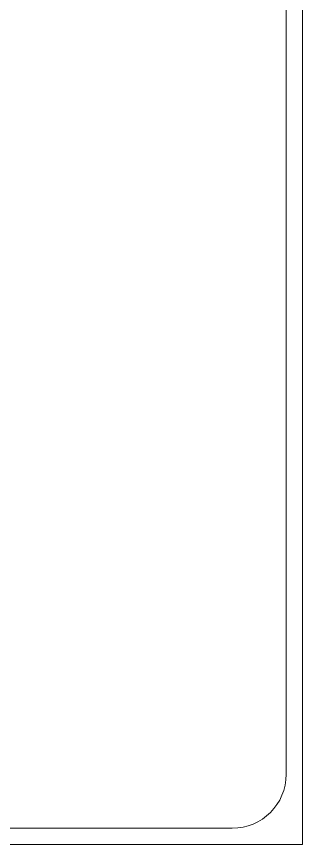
# Model space of a CAD drawing. Header units: millimetres. Extents: x 53645 to 137188, y 78097 to 135533.
# Drawn here: x 123707 to 124236, y 105559 to 107093 of the extents above; entities that cross this region are included whole.
import ezdxf

# ---------------------------------------------------------------- set-up
doc = ezdxf.new("R2010")
doc.units = ezdxf.units.MM
doc.layers.add('furniture', color=36, linetype='Continuous', lineweight=0)

# ---------------------------------------------------------------- blocks, each defined once
blk = doc.blocks.new('2')
at = {"color": 0, "ltscale": 20}
for p, q in [((2063.5, -900), (2063.5, 900)), ((2033.5, -770), (2033.5, 770)), ((93.5, -870), (1933.5, -870)), ((63.5, -900), (2063.5, -900))]:
    blk.add_line(p, q, dxfattribs=at)
blk.add_arc((1933.5, -770), 100, 270, 0, dxfattribs=at)

msp = doc.modelspace()

# ---------------------------------------------------------------- block references
at = {"layer": 'furniture'}
msp.add_blockref('2', (122172.3, 106458.9), dxfattribs=at)

doc.saveas('drawing.dxf')
